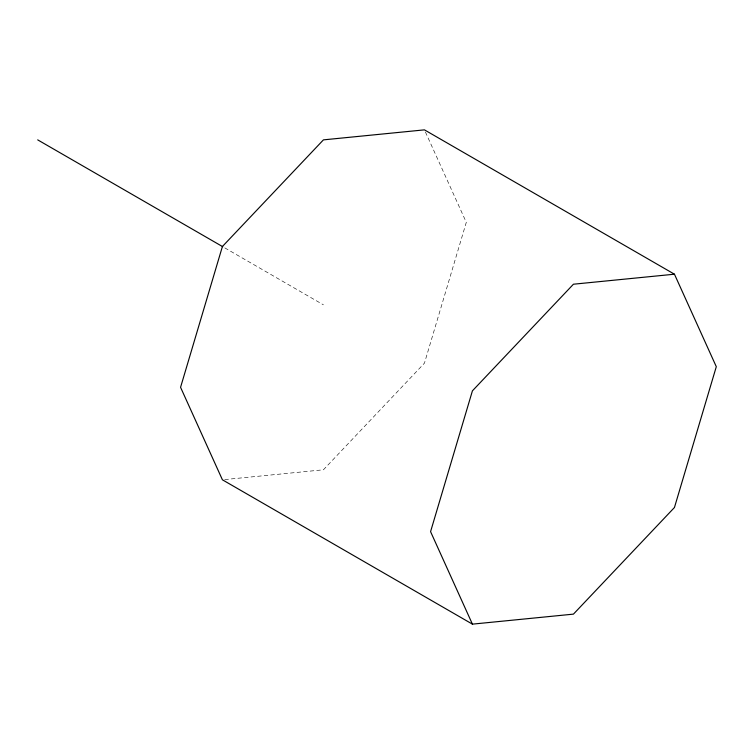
<?xml version="1.0" encoding="UTF-8"?>
<svg xmlns="http://www.w3.org/2000/svg" width="754" height="754" viewBox="0 0 754 754"><rect width="100%" height="100%" fill="white"/><g stroke="black" fill="none" stroke-linecap="round" stroke-linejoin="round"><path stroke-width="0.57" stroke-dasharray="3.77 2.83" d="M224.73 479.572L323.428 469.789L424.445 363.155L466.292 222.345L425.407 131.988M224.796 247.887L323.428 304.833"/><path stroke-width="1.13" d="M674.453 274.202L573.436 284.211L472.419 390.845L430.572 531.655L472.419 624.142L573.436 614.133L674.453 507.499L716.3 366.689L674.453 274.202L424.445 129.858L323.428 139.867L222.411 246.501L180.564 387.311L222.411 479.798L472.419 624.142M37.7 139.867L222.76 246.709"/></g></svg>
